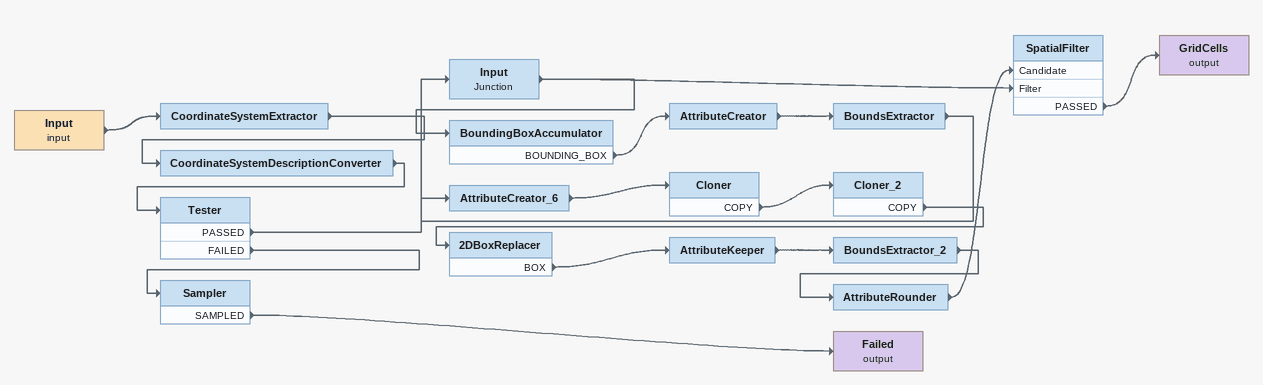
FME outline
Input (input)
    -> CoordinateSystemExtractor
CoordinateSystemExtractor
    -> CoordinateSystemDescriptionConverter
CoordinateSystemDescriptionConverter
    -> Tester
Tester
    PASSED -> Input
    FAILED -> Sampler
Input: Junction
    -> SpatialFilter [Filter]
    -> BoundingBoxAccumulator
BoundingBoxAccumulator
    BOUNDING_BOX -> AttributeCreator
AttributeCreator
    -> BoundsExtractor
BoundsExtractor
    -> AttributeCreator_6
AttributeCreator_6
    -> Cloner
Cloner
    COPY -> Cloner_2
Cloner_2
    COPY -> 2DBoxReplacer
2DBoxReplacer
    BOX -> AttributeKeeper
AttributeKeeper
    -> BoundsExtractor_2
BoundsExtractor_2
    -> AttributeRounder
AttributeRounder
    -> SpatialFilter [Candidate]
SpatialFilter
    PASSED -> GridCells (output)
GridCells (output)
Sampler
    SAMPLED -> Failed (output)
Failed (output)
